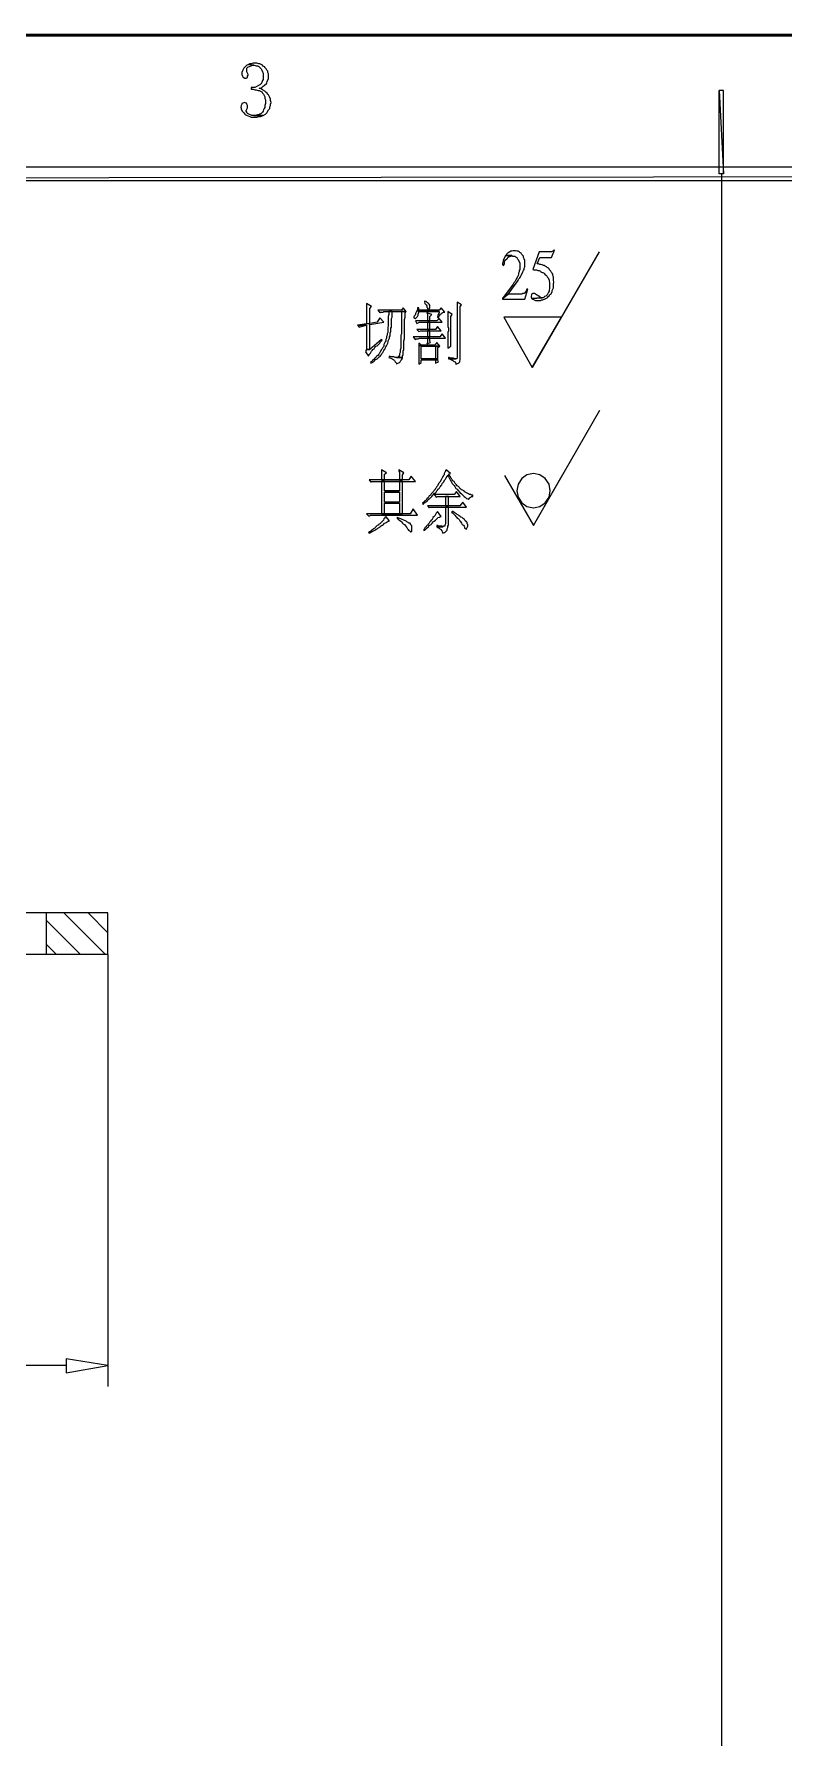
# Model space of a CAD drawing. Extents: x -15.4 to 0.8, y 0.3 to 11.8.
# Drawn here: x -12.082 to -11.075, y 9.336 to 11.624 of the extents above; entities that cross this region are included whole.
import ezdxf

# ---------------------------------------------------------------- set-up
doc = ezdxf.new("R2010")
doc.units = 0
doc.header["$MEASUREMENT"] = 0
doc.linetypes.add('AUSGEZOGEN', pattern=[0])
doc.layers.get('0').update_dxf_attribs({"linetype": 'AUSGEZOGEN'})

msp = doc.modelspace()

# ---------------------------------------------------------------- linework, layer by layer
for points in [[(0.2687, 11.6236), (-15.3829, 11.6211), (-15.3829, 11.6211), (-15.3846, 11.6236), (0.2687, 11.6236)], [(0.2662, 11.6211), (0.2687, 11.6236), (0.2687, 11.6236), (-15.3829, 11.6211), (0.2662, 11.6211)], [(-11.7938, 11.5827), (-11.7963, 11.5819), (-11.7963, 11.5819), (-11.8004, 11.5777), (-11.8004, 11.5777), (-11.8021, 11.5744), (-11.8021, 11.5744), (-11.8029, 11.5719), (-11.8029, 11.5719), (-11.8029, 11.5694), (-11.8029, 11.5694), (-11.8021, 11.5669), (-11.8021, 11.5669), (-11.8013, 11.5652), (-11.8013, 11.5652), (-11.8004, 11.5652), (-11.8004, 11.5652), (-11.7988, 11.5644), (-11.7988, 11.5644), (-11.7971, 11.5644), (-11.7971, 11.5644), (-11.7954, 11.5652), (-11.7954, 11.5652), (-11.7954, 11.5669), (-11.7954, 11.5669), (-11.7946, 11.5686), (-11.7946, 11.5686), (-11.7946, 11.5694), (-11.7946, 11.5694), (-11.7954, 11.5711), (-11.7954, 11.5711), (-11.7963, 11.5727), (-11.7963, 11.5727), (-11.7963, 11.5777), (-11.7963, 11.5777), (-11.7946, 11.5794), (-11.7946, 11.5794), (-11.7929, 11.5802), (-11.7929, 11.5802), (-11.7904, 11.5811), (-11.7904, 11.5811), (-11.7888, 11.5819), (-11.7888, 11.5819), (-11.7871, 11.5819), (-11.7938, 11.5827)], [(-11.7854, 11.5844), (-11.7879, 11.5844), (-11.7879, 11.5844), (-11.7904, 11.5836), (-11.7904, 11.5836), (-11.7921, 11.5836), (-11.7921, 11.5836), (-11.7938, 11.5827), (-11.7938, 11.5827), (-11.7871, 11.5819), (-11.7871, 11.5819), (-11.7863, 11.5819), (-11.7863, 11.5819), (-11.7838, 11.5811), (-11.7838, 11.5811), (-11.7821, 11.5811), (-11.7821, 11.5811), (-11.7804, 11.5802), (-11.7804, 11.5802), (-11.7788, 11.5786), (-11.7788, 11.5786), (-11.7771, 11.5769), (-11.7771, 11.5769), (-11.7763, 11.5752), (-11.7763, 11.5752), (-11.7754, 11.5727), (-11.7754, 11.5727), (-11.7746, 11.5711), (-11.7746, 11.5711), (-11.7746, 11.5627), (-11.7746, 11.5627), (-11.7754, 11.5611), (-11.7754, 11.5611), (-11.7763, 11.5586), (-11.7763, 11.5586), (-11.7771, 11.5569), (-11.7771, 11.5569), (-11.7779, 11.5561), (-11.7779, 11.5561), (-11.7788, 11.5552), (-11.7788, 11.5552), (-11.7854, 11.5519), (-11.7854, 11.5519), (-11.7904, 11.5519), (-11.7904, 11.5519), (-11.7904, 11.5494), (-11.7904, 11.5494), (-11.7879, 11.5494), (-11.7879, 11.5494), (-11.7854, 11.5486), (-11.7854, 11.5486), (-11.7838, 11.5486), (-11.7838, 11.5486), (-11.7813, 11.5477), (-11.7813, 11.5477), (-11.7796, 11.5477), (-11.7796, 11.5477), (-11.7779, 11.5469), (-11.7779, 11.5469), (-11.7763, 11.5461), (-11.7763, 11.5461), (-11.7754, 11.5444), (-11.7754, 11.5444), (-11.7738, 11.5427), (-11.7738, 11.5427), (-11.7729, 11.5411), (-11.7729, 11.5411), (-11.7721, 11.5394), (-11.7721, 11.5394), (-11.7721, 11.5369), (-11.7721, 11.5369), (-11.7713, 11.5352), (-11.7713, 11.5352), (-11.7713, 11.5302), (-11.7713, 11.5302), (-11.7721, 11.5277), (-11.7721, 11.5277), (-11.7721, 11.5252), (-11.7721, 11.5252), (-11.7729, 11.5236), (-11.7729, 11.5236), (-11.7738, 11.5219), (-11.7738, 11.5219), (-11.7746, 11.5202), (-11.7746, 11.5202), (-11.7754, 11.5186), (-11.7754, 11.5186), (-11.7771, 11.5169), (-11.7771, 11.5169), (-11.7788, 11.5161), (-11.7788, 11.5161), (-11.7804, 11.5152), (-11.7804, 11.5152), (-11.7821, 11.5152), (-11.7821, 11.5152), (-11.7846, 11.5144), (-11.7846, 11.5144), (-11.7871, 11.5144), (-11.7871, 11.5144), (-11.7746, 11.5144), (-11.7746, 11.5144), (-11.7713, 11.5161), (-11.7713, 11.5161), (-11.7696, 11.5177), (-11.7696, 11.5177), (-11.7688, 11.5186), (-11.7688, 11.5186), (-11.7671, 11.5219), (-11.7671, 11.5219), (-11.7654, 11.5236), (-11.7654, 11.5236), (-11.7654, 11.5261), (-11.7654, 11.5261), (-11.7646, 11.5277), (-11.7646, 11.5277), (-11.7646, 11.5294), (-11.7646, 11.5294), (-11.7638, 11.5319), (-11.7638, 11.5319), (-11.7646, 11.5344), (-11.7646, 11.5344), (-11.7646, 11.5361), (-11.7646, 11.5361), (-11.7654, 11.5386), (-11.7654, 11.5386), (-11.7671, 11.5419), (-11.7671, 11.5419), (-11.7679, 11.5427), (-11.7679, 11.5427), (-11.7688, 11.5444), (-11.7688, 11.5444), (-11.7704, 11.5452), (-11.7704, 11.5452), (-11.7721, 11.5469), (-11.7721, 11.5469), (-11.7754, 11.5486), (-11.7754, 11.5486), (-11.7771, 11.5502), (-11.7771, 11.5502), (-11.7796, 11.5511), (-11.7796, 11.5511), (-11.7779, 11.5511), (-11.7779, 11.5511), (-11.7763, 11.5519), (-11.7763, 11.5519), (-11.7746, 11.5536), (-11.7746, 11.5536), (-11.7729, 11.5544), (-11.7729, 11.5544), (-11.7696, 11.5577), (-11.7696, 11.5577), (-11.7688, 11.5602), (-11.7688, 11.5602), (-11.7671, 11.5636), (-11.7671, 11.5636), (-11.7671, 11.5702), (-11.7671, 11.5702), (-11.7679, 11.5719), (-11.7679, 11.5719), (-11.7679, 11.5736), (-11.7679, 11.5736), (-11.7696, 11.5752), (-11.7696, 11.5752), (-11.7704, 11.5769), (-11.7704, 11.5769), (-11.7721, 11.5786), (-11.7721, 11.5786), (-11.7721, 11.5794), (-11.7721, 11.5794), (-11.7738, 11.5802), (-11.7738, 11.5802), (-11.7754, 11.5819), (-11.7754, 11.5819), (-11.7771, 11.5827), (-11.7771, 11.5827), (-11.7788, 11.5836), (-11.7788, 11.5836), (-11.7804, 11.5836), (-11.7804, 11.5836), (-11.7829, 11.5844), (-11.7854, 11.5844)], [(-11.7996, 11.5319), (-11.8004, 11.5311), (-11.8004, 11.5311), (-11.8029, 11.5302), (-11.8029, 11.5302), (-11.8029, 11.5294), (-11.8029, 11.5294), (-11.8038, 11.5277), (-11.8038, 11.5277), (-11.8046, 11.5252), (-11.8046, 11.5252), (-11.8038, 11.5244), (-11.8038, 11.5244), (-11.8038, 11.5227), (-11.8038, 11.5227), (-11.8021, 11.5194), (-11.8021, 11.5194), (-11.8004, 11.5177), (-11.8004, 11.5177), (-11.7988, 11.5161), (-11.7988, 11.5161), (-11.7979, 11.5152), (-11.7979, 11.5152), (-11.7946, 11.5136), (-11.7946, 11.5136), (-11.7921, 11.5127), (-11.7921, 11.5127), (-11.7904, 11.5119), (-11.7904, 11.5119), (-11.7829, 11.5119), (-11.7829, 11.5119), (-11.7804, 11.5127), (-11.7804, 11.5127), (-11.7779, 11.5127), (-11.7779, 11.5127), (-11.7746, 11.5144), (-11.7746, 11.5144), (-11.7896, 11.5144), (-11.7896, 11.5144), (-11.7913, 11.5152), (-11.7913, 11.5152), (-11.7938, 11.5161), (-11.7938, 11.5161), (-11.7954, 11.5169), (-11.7954, 11.5169), (-11.7963, 11.5186), (-11.7963, 11.5186), (-11.7971, 11.5202), (-11.7971, 11.5202), (-11.7971, 11.5211), (-11.7971, 11.5211), (-11.7963, 11.5227), (-11.7963, 11.5227), (-11.7954, 11.5244), (-11.7954, 11.5244), (-11.7954, 11.5277), (-11.7954, 11.5277), (-11.7963, 11.5294), (-11.7963, 11.5294), (-11.7963, 11.5302), (-11.7963, 11.5302), (-11.7979, 11.5311), (-11.7996, 11.5319)], [(-11.1563, 11.5477), (-11.1621, 11.5477), (-11.1621, 11.5477), (-11.1563, 11.4361), (-11.1563, 11.5477)], [(-11.1621, 11.5477), (-11.1563, 11.4361), (-11.1563, 11.4361), (-11.1621, 11.4361), (-11.1621, 11.5477)], [(0.0904, 11.4452), (-14.9088, 11.4269), (-14.9088, 11.4269), (-14.9279, 11.4452), (0.0904, 11.4452)], [(0.0721, 11.4269), (0.0904, 11.4452), (0.0904, 11.4452), (-14.9088, 11.4269), (0.0721, 11.4269)], [(-11.1588, 11.4361), (-11.1588, 0.7536)], [(-11.4371, 11.3327), (-11.4388, 11.3327), (-11.4388, 11.3327), (-11.4404, 11.3319), (-11.4404, 11.3319), (-11.4421, 11.3319), (-11.4421, 11.3319), (-11.4429, 11.3311), (-11.4429, 11.3311), (-11.4446, 11.3302), (-11.4446, 11.3302), (-11.4463, 11.3294), (-11.4463, 11.3294), (-11.4471, 11.3286), (-11.4471, 11.3286), (-11.4479, 11.3269), (-11.4479, 11.3269), (-11.4488, 11.3261), (-11.4488, 11.3261), (-11.4404, 11.3261), (-11.4404, 11.3261), (-11.4396, 11.3252), (-11.4396, 11.3252), (-11.4363, 11.3252), (-11.4363, 11.3252), (-11.4354, 11.3244), (-11.4354, 11.3244), (-11.4338, 11.3236), (-11.4338, 11.3236), (-11.4329, 11.3219), (-11.4329, 11.3219), (-11.4321, 11.3211), (-11.4321, 11.3211), (-11.4296, 11.3161), (-11.4296, 11.3161), (-11.4296, 11.3077), (-11.4296, 11.3077), (-11.4304, 11.3061), (-11.4304, 11.3061), (-11.4304, 11.3044), (-11.4304, 11.3044), (-11.4313, 11.3027), (-11.4313, 11.3027), (-11.4313, 11.3011), (-11.4313, 11.3011), (-11.4321, 11.2994), (-11.4321, 11.2994), (-11.4329, 11.2977), (-11.4329, 11.2977), (-11.4354, 11.2927), (-11.4354, 11.2927), (-11.4363, 11.2911), (-11.4363, 11.2911), (-11.4379, 11.2894), (-11.4379, 11.2894), (-11.4388, 11.2877), (-11.4388, 11.2877), (-11.4529, 11.2686), (-11.4529, 11.2686), (-11.4454, 11.2744), (-11.4454, 11.2744), (-11.4321, 11.2927), (-11.4321, 11.2927), (-11.4313, 11.2944), (-11.4313, 11.2944), (-11.4296, 11.2961), (-11.4296, 11.2961), (-11.4288, 11.2977), (-11.4288, 11.2977), (-11.4279, 11.2994), (-11.4279, 11.2994), (-11.4254, 11.3044), (-11.4254, 11.3044), (-11.4246, 11.3061), (-11.4246, 11.3061), (-11.4238, 11.3077), (-11.4238, 11.3077), (-11.4238, 11.3094), (-11.4238, 11.3094), (-11.4229, 11.3111), (-11.4229, 11.3111), (-11.4229, 11.3194), (-11.4229, 11.3194), (-11.4238, 11.3219), (-11.4238, 11.3219), (-11.4246, 11.3236), (-11.4246, 11.3236), (-11.4246, 11.3252), (-11.4246, 11.3252), (-11.4254, 11.3261), (-11.4254, 11.3261), (-11.4271, 11.3277), (-11.4271, 11.3277), (-11.4279, 11.3294), (-11.4279, 11.3294), (-11.4296, 11.3302), (-11.4296, 11.3302), (-11.4304, 11.3311), (-11.4304, 11.3311), (-11.4321, 11.3319), (-11.4321, 11.3319), (-11.4338, 11.3319), (-11.4338, 11.3319), (-11.4354, 11.3327), (-11.4371, 11.3327)], [(-11.4488, 11.3261), (-11.4521, 11.3194), (-11.4521, 11.3194), (-11.4521, 11.3177), (-11.4521, 11.3177), (-11.4529, 11.3161), (-11.4529, 11.3161), (-11.4529, 11.3136), (-11.4529, 11.3136), (-11.4513, 11.3127), (-11.4513, 11.3127), (-11.4513, 11.3136), (-11.4513, 11.3136), (-11.4504, 11.3152), (-11.4504, 11.3152), (-11.4504, 11.3177), (-11.4504, 11.3177), (-11.4496, 11.3194), (-11.4496, 11.3194), (-11.4463, 11.3227), (-11.4463, 11.3227), (-11.4454, 11.3244), (-11.4454, 11.3244), (-11.4438, 11.3244), (-11.4438, 11.3244), (-11.4429, 11.3252), (-11.4429, 11.3252), (-11.4413, 11.3252), (-11.4413, 11.3252), (-11.4404, 11.3261), (-11.4488, 11.3261)], [(-11.3229, 11.3311), (-11.4129, 11.1761), (-11.4129, 11.1761), (-11.3738, 11.2436), (-11.3738, 11.2436), (-11.4513, 11.2436), (-11.4513, 11.2436), (-11.4129, 11.1761)], [(-11.3838, 11.3336), (-11.3846, 11.3327), (-11.3846, 11.3327), (-11.3854, 11.3319), (-11.3854, 11.3319), (-11.3871, 11.3311), (-11.3871, 11.3311), (-11.4038, 11.3311), (-11.4038, 11.3311), (-11.4121, 11.3077), (-11.4121, 11.3077), (-11.4113, 11.3069), (-11.4113, 11.3069), (-11.4071, 11.3069), (-11.4071, 11.3069), (-11.4054, 11.3061), (-11.4054, 11.3061), (-11.4038, 11.3061), (-11.4038, 11.3061), (-11.4021, 11.3052), (-11.4021, 11.3052), (-11.4013, 11.3044), (-11.4013, 11.3044), (-11.3996, 11.3036), (-11.3996, 11.3036), (-11.3988, 11.3036), (-11.3988, 11.3036), (-11.3971, 11.3027), (-11.3971, 11.3027), (-11.3963, 11.3019), (-11.3963, 11.3019), (-11.3954, 11.3002), (-11.3954, 11.3002), (-11.3938, 11.2994), (-11.3938, 11.2994), (-11.3929, 11.2977), (-11.3929, 11.2977), (-11.3921, 11.2969), (-11.3921, 11.2969), (-11.3904, 11.2936), (-11.3904, 11.2936), (-11.3904, 11.2919), (-11.3904, 11.2919), (-11.3896, 11.2902), (-11.3896, 11.2902), (-11.3896, 11.2819), (-11.3896, 11.2819), (-11.3904, 11.2802), (-11.3904, 11.2802), (-11.3904, 11.2786), (-11.3904, 11.2786), (-11.3913, 11.2769), (-11.3913, 11.2769), (-11.3929, 11.2736), (-11.3929, 11.2736), (-11.3938, 11.2727), (-11.3938, 11.2727), (-11.3946, 11.2719), (-11.3946, 11.2719), (-11.3963, 11.2711), (-11.3963, 11.2711), (-11.3971, 11.2702), (-11.3971, 11.2702), (-11.3988, 11.2694), (-11.3988, 11.2694), (-11.3996, 11.2694), (-11.3996, 11.2694), (-11.4138, 11.2686), (-11.4138, 11.2686), (-11.4121, 11.2677), (-11.4121, 11.2677), (-11.4104, 11.2669), (-11.4104, 11.2669), (-11.4088, 11.2661), (-11.4088, 11.2661), (-11.4021, 11.2661), (-11.4021, 11.2661), (-11.4004, 11.2669), (-11.4004, 11.2669), (-11.3988, 11.2669), (-11.3988, 11.2669), (-11.3971, 11.2677), (-11.3971, 11.2677), (-11.3963, 11.2677), (-11.3963, 11.2677), (-11.3946, 11.2686), (-11.3946, 11.2686), (-11.3929, 11.2694), (-11.3929, 11.2694), (-11.3921, 11.2702), (-11.3921, 11.2702), (-11.3913, 11.2719), (-11.3913, 11.2719), (-11.3896, 11.2727), (-11.3896, 11.2727), (-11.3896, 11.2736), (-11.3896, 11.2736), (-11.3879, 11.2744), (-11.3879, 11.2744), (-11.3863, 11.2777), (-11.3863, 11.2777), (-11.3863, 11.2794), (-11.3863, 11.2794), (-11.3846, 11.2827), (-11.3846, 11.2827), (-11.3846, 11.2886), (-11.3846, 11.2886), (-11.3838, 11.2902), (-11.3838, 11.2902), (-11.3838, 11.2911), (-11.3838, 11.2911), (-11.3846, 11.2927), (-11.3846, 11.2927), (-11.3846, 11.2977), (-11.3846, 11.2977), (-11.3854, 11.2994), (-11.3854, 11.2994), (-11.3854, 11.3011), (-11.3854, 11.3011), (-11.3863, 11.3027), (-11.3863, 11.3027), (-11.3871, 11.3036), (-11.3871, 11.3036), (-11.3879, 11.3052), (-11.3879, 11.3052), (-11.3896, 11.3069), (-11.3896, 11.3069), (-11.3904, 11.3086), (-11.3904, 11.3086), (-11.3913, 11.3094), (-11.3913, 11.3094), (-11.3929, 11.3102), (-11.3929, 11.3102), (-11.3938, 11.3111), (-11.3938, 11.3111), (-11.3954, 11.3119), (-11.3954, 11.3119), (-11.3963, 11.3127), (-11.3963, 11.3127), (-11.3979, 11.3127), (-11.3979, 11.3127), (-11.3996, 11.3136), (-11.3996, 11.3136), (-11.4013, 11.3144), (-11.4013, 11.3144), (-11.4029, 11.3144), (-11.4029, 11.3144), (-11.4046, 11.3152), (-11.4046, 11.3152), (-11.4063, 11.3152), (-11.4063, 11.3152), (-11.4029, 11.3236), (-11.4029, 11.3236), (-11.3871, 11.3236), (-11.3871, 11.3236), (-11.3829, 11.3336), (-11.3838, 11.3336)], [(-11.4196, 11.2811), (-11.4204, 11.2811), (-11.4204, 11.2811), (-11.4213, 11.2786), (-11.4213, 11.2786), (-11.4221, 11.2777), (-11.4221, 11.2777), (-11.4229, 11.2761), (-11.4229, 11.2761), (-11.4238, 11.2752), (-11.4238, 11.2752), (-11.4254, 11.2752), (-11.4254, 11.2752), (-11.4271, 11.2744), (-11.4271, 11.2744), (-11.4454, 11.2744), (-11.4454, 11.2744), (-11.4529, 11.2686), (-11.4529, 11.2686), (-11.4529, 11.2677), (-11.4529, 11.2677), (-11.4229, 11.2677), (-11.4229, 11.2677), (-11.4188, 11.2811), (-11.4196, 11.2811)], [(-11.6354, 11.2619), (-11.6354, 11.2344), (-11.6354, 11.2344), (-11.6313, 11.2352), (-11.6313, 11.2352), (-11.6313, 11.2552), (-11.6313, 11.2552), (-11.6288, 11.2577), (-11.6354, 11.2619)], [(-11.5863, 11.2561), (-11.5888, 11.2527), (-11.5888, 11.2527), (-11.6204, 11.2527), (-11.6204, 11.2527), (-11.6179, 11.2494), (-11.6179, 11.2494), (-11.6171, 11.2502), (-11.6171, 11.2502), (-11.6138, 11.2502), (-11.6138, 11.2502), (-11.6121, 11.2511), (-11.6121, 11.2511), (-11.5821, 11.2511), (-11.5863, 11.2561)], [(-11.5654, 11.2561), (-11.5671, 11.2561), (-11.5671, 11.2561), (-11.5671, 11.2536), (-11.5671, 11.2536), (-11.5679, 11.2519), (-11.5679, 11.2519), (-11.5654, 11.2527), (-11.5654, 11.2561)], [(-11.5354, 11.2561), (-11.5379, 11.2527), (-11.5379, 11.2527), (-11.5654, 11.2527), (-11.5654, 11.2527), (-11.5679, 11.2519), (-11.5679, 11.2519), (-11.5379, 11.2511), (-11.5379, 11.2511), (-11.5379, 11.2494), (-11.5379, 11.2494), (-11.5396, 11.2461), (-11.5396, 11.2461), (-11.5404, 11.2436), (-11.5404, 11.2436), (-11.5388, 11.2427), (-11.5388, 11.2427), (-11.5379, 11.2452), (-11.5379, 11.2452), (-11.5371, 11.2461), (-11.5371, 11.2461), (-11.5363, 11.2477), (-11.5363, 11.2477), (-11.5346, 11.2486), (-11.5346, 11.2486), (-11.5338, 11.2494), (-11.5338, 11.2494), (-11.5321, 11.2502), (-11.5321, 11.2502), (-11.5304, 11.2502), (-11.5354, 11.2561)], [(-11.5571, 11.2652), (-11.5579, 11.2644), (-11.5579, 11.2644), (-11.5571, 11.2619), (-11.5571, 11.2619), (-11.5554, 11.2602), (-11.5554, 11.2602), (-11.5546, 11.2586), (-11.5546, 11.2586), (-11.5546, 11.2569), (-11.5546, 11.2569), (-11.5538, 11.2561), (-11.5538, 11.2561), (-11.5538, 11.2552), (-11.5538, 11.2552), (-11.5529, 11.2536), (-11.5529, 11.2536), (-11.5513, 11.2536), (-11.5513, 11.2536), (-11.5513, 11.2544), (-11.5513, 11.2544), (-11.5504, 11.2561), (-11.5504, 11.2561), (-11.5504, 11.2594), (-11.5504, 11.2594), (-11.5513, 11.2611), (-11.5513, 11.2611), (-11.5521, 11.2619), (-11.5521, 11.2619), (-11.5538, 11.2627), (-11.5538, 11.2627), (-11.5554, 11.2644), (-11.5571, 11.2652)], [(-11.5138, 11.2636), (-11.5138, 11.1886), (-11.5138, 11.1886), (-11.5146, 11.1877), (-11.5146, 11.1877), (-11.5254, 11.1877), (-11.5254, 11.1877), (-11.5229, 11.1869), (-11.5229, 11.1869), (-11.5213, 11.1861), (-11.5213, 11.1861), (-11.5196, 11.1852), (-11.5196, 11.1852), (-11.5188, 11.1844), (-11.5188, 11.1844), (-11.5171, 11.1836), (-11.5171, 11.1836), (-11.5154, 11.1819), (-11.5154, 11.1819), (-11.5154, 11.1802), (-11.5154, 11.1802), (-11.5121, 11.1819), (-11.5121, 11.1819), (-11.5104, 11.1836), (-11.5104, 11.1836), (-11.5104, 11.1844), (-11.5104, 11.1844), (-11.5096, 11.1861), (-11.5096, 11.1861), (-11.5096, 11.2577), (-11.5096, 11.2577), (-11.5079, 11.2602), (-11.5138, 11.2636)], [(-11.4104, 11.2752), (-11.4121, 11.2752), (-11.4121, 11.2752), (-11.4138, 11.2744), (-11.4138, 11.2744), (-11.4138, 11.2736), (-11.4138, 11.2736), (-11.4146, 11.2719), (-11.4146, 11.2719), (-11.4146, 11.2702), (-11.4146, 11.2702), (-11.4138, 11.2686), (-11.4138, 11.2686), (-11.3996, 11.2694), (-11.3996, 11.2694), (-11.4013, 11.2694), (-11.4013, 11.2694), (-11.4021, 11.2702), (-11.4021, 11.2702), (-11.4038, 11.2711), (-11.4038, 11.2711), (-11.4054, 11.2727), (-11.4054, 11.2727), (-11.4071, 11.2736), (-11.4071, 11.2736), (-11.4088, 11.2744), (-11.4088, 11.2744), (-11.4096, 11.2752), (-11.4104, 11.2752)], [(-11.6179, 11.2427), (-11.6213, 11.2369), (-11.6213, 11.2369), (-11.6313, 11.2352), (-11.6313, 11.2352), (-11.6354, 11.2344), (-11.6354, 11.2344), (-11.6479, 11.2327), (-11.6479, 11.2327), (-11.6354, 11.2327), (-11.6354, 11.2327), (-11.6354, 11.2002), (-11.6354, 11.2002), (-11.6313, 11.2002), (-11.6313, 11.2002), (-11.6313, 11.2336), (-11.6313, 11.2336), (-11.6121, 11.2369), (-11.6179, 11.2427)], [(-11.6479, 11.2327), (-11.6454, 11.2302), (-11.6454, 11.2302), (-11.6429, 11.2311), (-11.6429, 11.2311), (-11.6354, 11.2327), (-11.6479, 11.2327)], [(-11.6013, 11.2511), (-11.6054, 11.2511), (-11.6054, 11.2511), (-11.6054, 11.2469), (-11.6054, 11.2469), (-11.6063, 11.2444), (-11.6063, 11.2444), (-11.6063, 11.2319), (-11.6063, 11.2319), (-11.6071, 11.2302), (-11.6071, 11.2302), (-11.6071, 11.2227), (-11.6071, 11.2227), (-11.6079, 11.2211), (-11.6079, 11.2211), (-11.6079, 11.2194), (-11.6079, 11.2194), (-11.6088, 11.2177), (-11.6088, 11.2177), (-11.6088, 11.2152), (-11.6088, 11.2152), (-11.6096, 11.2136), (-11.6096, 11.2136), (-11.6096, 11.2119), (-11.6096, 11.2119), (-11.6104, 11.2102), (-11.6104, 11.2102), (-11.6113, 11.2086), (-11.6113, 11.2086), (-11.6121, 11.2069), (-11.6121, 11.2069), (-11.6121, 11.2052), (-11.6121, 11.2052), (-11.6129, 11.2036), (-11.6129, 11.2036), (-11.6138, 11.2027), (-11.6138, 11.2027), (-11.6146, 11.2011), (-11.6146, 11.2011), (-11.6154, 11.2002), (-11.6154, 11.2002), (-11.6171, 11.1969), (-11.6171, 11.1969), (-11.6179, 11.1961), (-11.6179, 11.1961), (-11.6188, 11.1944), (-11.6188, 11.1944), (-11.6196, 11.1936), (-11.6196, 11.1936), (-11.6204, 11.1919), (-11.6204, 11.1919), (-11.6221, 11.1911), (-11.6221, 11.1911), (-11.6229, 11.1894), (-11.6229, 11.1894), (-11.6246, 11.1886), (-11.6246, 11.1886), (-11.6254, 11.1869), (-11.6254, 11.1869), (-11.6271, 11.1861), (-11.6271, 11.1861), (-11.6279, 11.1844), (-11.6279, 11.1844), (-11.6296, 11.1836), (-11.6296, 11.1836), (-11.6304, 11.1827), (-11.6304, 11.1827), (-11.6296, 11.1819), (-11.6296, 11.1819), (-11.6263, 11.1836), (-11.6263, 11.1836), (-11.6254, 11.1844), (-11.6254, 11.1844), (-11.6238, 11.1861), (-11.6238, 11.1861), (-11.6221, 11.1869), (-11.6221, 11.1869), (-11.6213, 11.1877), (-11.6213, 11.1877), (-11.6196, 11.1894), (-11.6196, 11.1894), (-11.6188, 11.1902), (-11.6188, 11.1902), (-11.6171, 11.1911), (-11.6171, 11.1911), (-11.6163, 11.1927), (-11.6163, 11.1927), (-11.6154, 11.1936), (-11.6154, 11.1936), (-11.6146, 11.1952), (-11.6146, 11.1952), (-11.6138, 11.1961), (-11.6138, 11.1961), (-11.6129, 11.1977), (-11.6129, 11.1977), (-11.6121, 11.1986), (-11.6121, 11.1986), (-11.6113, 11.2002), (-11.6113, 11.2002), (-11.6104, 11.2011), (-11.6104, 11.2011), (-11.6104, 11.2019), (-11.6104, 11.2019), (-11.6096, 11.2036), (-11.6096, 11.2036), (-11.6088, 11.2052), (-11.6088, 11.2052), (-11.6079, 11.2069), (-11.6079, 11.2069), (-11.6071, 11.2086), (-11.6071, 11.2086), (-11.6063, 11.2102), (-11.6063, 11.2102), (-11.6063, 11.2119), (-11.6063, 11.2119), (-11.6054, 11.2136), (-11.6054, 11.2136), (-11.6046, 11.2152), (-11.6046, 11.2152), (-11.6046, 11.2169), (-11.6046, 11.2169), (-11.6038, 11.2186), (-11.6038, 11.2186), (-11.6038, 11.2219), (-11.6038, 11.2219), (-11.6029, 11.2244), (-11.6029, 11.2244), (-11.6029, 11.2286), (-11.6029, 11.2286), (-11.6021, 11.2302), (-11.6021, 11.2302), (-11.6021, 11.2419), (-11.6021, 11.2419), (-11.6013, 11.2436), (-11.6013, 11.2436), (-11.6013, 11.2502), (-11.6013, 11.2511)], [(-11.5821, 11.2511), (-11.5888, 11.2511), (-11.5888, 11.2511), (-11.5888, 11.2211), (-11.5888, 11.2211), (-11.5896, 11.2194), (-11.5896, 11.2194), (-11.5896, 11.2019), (-11.5896, 11.2019), (-11.5904, 11.1994), (-11.5904, 11.1994), (-11.5904, 11.1961), (-11.5904, 11.1961), (-11.5913, 11.1944), (-11.5913, 11.1944), (-11.5913, 11.1927), (-11.5913, 11.1927), (-11.5921, 11.1911), (-11.5921, 11.1911), (-11.5929, 11.1902), (-11.5929, 11.1902), (-11.5938, 11.1894), (-11.5938, 11.1894), (-11.5954, 11.1894), (-11.5954, 11.1894), (-11.5871, 11.1894), (-11.5871, 11.1894), (-11.5871, 11.1919), (-11.5871, 11.1919), (-11.5863, 11.1927), (-11.5863, 11.1927), (-11.5863, 11.1986), (-11.5863, 11.1986), (-11.5854, 11.1994), (-11.5854, 11.1994), (-11.5854, 11.2119), (-11.5854, 11.2119), (-11.5846, 11.2144), (-11.5846, 11.2144), (-11.5846, 11.2402), (-11.5846, 11.2402), (-11.5838, 11.2436), (-11.5838, 11.2436), (-11.5838, 11.2494), (-11.5821, 11.2511)], [(-11.5679, 11.2519), (-11.5688, 11.2502), (-11.5688, 11.2502), (-11.5696, 11.2486), (-11.5696, 11.2486), (-11.5696, 11.2477), (-11.5696, 11.2477), (-11.5704, 11.2461), (-11.5704, 11.2461), (-11.5721, 11.2444), (-11.5721, 11.2444), (-11.5721, 11.2427), (-11.5721, 11.2427), (-11.5704, 11.2419), (-11.5704, 11.2419), (-11.5696, 11.2419), (-11.5696, 11.2419), (-11.5688, 11.2427), (-11.5688, 11.2427), (-11.5679, 11.2436), (-11.5679, 11.2436), (-11.5671, 11.2444), (-11.5671, 11.2444), (-11.5663, 11.2461), (-11.5663, 11.2461), (-11.5663, 11.2477), (-11.5663, 11.2477), (-11.5654, 11.2502), (-11.5654, 11.2502), (-11.5654, 11.2511), (-11.5654, 11.2511), (-11.5379, 11.2511), (-11.5679, 11.2519)], [(-11.5379, 11.2419), (-11.5413, 11.2386), (-11.5413, 11.2386), (-11.5696, 11.2386), (-11.5696, 11.2386), (-11.5679, 11.2352), (-11.5679, 11.2352), (-11.5646, 11.2369), (-11.5646, 11.2369), (-11.5338, 11.2369), (-11.5379, 11.2419)], [(-11.5546, 11.2494), (-11.5538, 11.2477), (-11.5538, 11.2477), (-11.5538, 11.2386), (-11.5538, 11.2386), (-11.5504, 11.2386), (-11.5504, 11.2386), (-11.5504, 11.2444), (-11.5504, 11.2444), (-11.5479, 11.2469), (-11.5546, 11.2494)], [(-11.5504, 11.2269), (-11.5504, 11.2369), (-11.5504, 11.2369), (-11.5538, 11.2369), (-11.5538, 11.2369), (-11.5538, 11.2269), (-11.5538, 11.2269), (-11.5504, 11.2269), (-11.5504, 11.2269)], [(-11.5263, 11.2511), (-11.5263, 11.2311), (-11.5263, 11.2311), (-11.5254, 11.2286), (-11.5254, 11.2286), (-11.5254, 11.2252), (-11.5254, 11.2252), (-11.5263, 11.2227), (-11.5263, 11.2227), (-11.5263, 11.2019), (-11.5263, 11.2019), (-11.5221, 11.2044), (-11.5221, 11.2044), (-11.5221, 11.2444), (-11.5221, 11.2444), (-11.5204, 11.2469), (-11.5263, 11.2511)], [(-11.6154, 11.2136), (-11.6313, 11.2002), (-11.6313, 11.2002), (-11.6354, 11.2002), (-11.6354, 11.2002), (-11.6363, 11.1986), (-11.6363, 11.1986), (-11.6363, 11.1969), (-11.6363, 11.1969), (-11.6371, 11.1969), (-11.6371, 11.1969), (-11.6329, 11.1911), (-11.6329, 11.1911), (-11.6329, 11.1919), (-11.6329, 11.1919), (-11.6321, 11.1927), (-11.6321, 11.1927), (-11.6321, 11.1936), (-11.6321, 11.1936), (-11.6313, 11.1944), (-11.6313, 11.1944), (-11.6304, 11.1952), (-11.6304, 11.1952), (-11.6296, 11.1961), (-11.6296, 11.1961), (-11.6288, 11.1977), (-11.6288, 11.1977), (-11.6279, 11.1986), (-11.6279, 11.1986), (-11.6271, 11.2002), (-11.6271, 11.2002), (-11.6254, 11.2011), (-11.6254, 11.2011), (-11.6246, 11.2027), (-11.6246, 11.2027), (-11.6229, 11.2044), (-11.6229, 11.2044), (-11.6213, 11.2052), (-11.6213, 11.2052), (-11.6179, 11.2086), (-11.6179, 11.2086), (-11.6163, 11.2111), (-11.6163, 11.2111), (-11.6146, 11.2127), (-11.6154, 11.2136)], [(-11.5338, 11.2211), (-11.5371, 11.2169), (-11.5371, 11.2169), (-11.5729, 11.2169), (-11.5729, 11.2169), (-11.5704, 11.2136), (-11.5704, 11.2136), (-11.5688, 11.2144), (-11.5688, 11.2144), (-11.5663, 11.2144), (-11.5663, 11.2144), (-11.5646, 11.2152), (-11.5646, 11.2152), (-11.5296, 11.2152), (-11.5338, 11.2211)], [(-11.5404, 11.2311), (-11.5429, 11.2269), (-11.5429, 11.2269), (-11.5679, 11.2269), (-11.5679, 11.2269), (-11.5654, 11.2244), (-11.5654, 11.2244), (-11.5629, 11.2252), (-11.5629, 11.2252), (-11.5354, 11.2252), (-11.5404, 11.2311)], [(-11.5413, 11.2094), (-11.5438, 11.2061), (-11.5438, 11.2061), (-11.5621, 11.2061), (-11.5621, 11.2061), (-11.5654, 11.2052), (-11.5654, 11.2052), (-11.5654, 11.1802), (-11.5654, 11.1802), (-11.5621, 11.1827), (-11.5621, 11.1827), (-11.5621, 11.1861), (-11.5621, 11.1861), (-11.5396, 11.1861), (-11.5396, 11.1861), (-11.5396, 11.1877), (-11.5396, 11.1877), (-11.5621, 11.1877), (-11.5621, 11.1877), (-11.5621, 11.2044), (-11.5621, 11.2044), (-11.5371, 11.2044), (-11.5413, 11.2094)], [(-11.5504, 11.2152), (-11.5538, 11.2152), (-11.5538, 11.2152), (-11.5538, 11.2094), (-11.5538, 11.2094), (-11.5546, 11.2077), (-11.5546, 11.2077), (-11.5496, 11.2094), (-11.5496, 11.2094), (-11.5504, 11.2111), (-11.5504, 11.2111), (-11.5504, 11.2136), (-11.5504, 11.2152)], [(-11.5504, 11.2169), (-11.5504, 11.2252), (-11.5504, 11.2252), (-11.5538, 11.2252), (-11.5538, 11.2252), (-11.5538, 11.2169), (-11.5538, 11.2169), (-11.5504, 11.2169), (-11.5504, 11.2169)], [(-11.6046, 11.1911), (-11.6054, 11.1894), (-11.6054, 11.1894), (-11.6029, 11.1886), (-11.6029, 11.1886), (-11.6013, 11.1877), (-11.6013, 11.1877), (-11.6004, 11.1869), (-11.6004, 11.1869), (-11.5988, 11.1861), (-11.5988, 11.1861), (-11.5979, 11.1852), (-11.5979, 11.1852), (-11.5971, 11.1836), (-11.5971, 11.1836), (-11.5954, 11.1819), (-11.5954, 11.1819), (-11.5954, 11.1802), (-11.5954, 11.1802), (-11.5946, 11.1811), (-11.5946, 11.1811), (-11.5913, 11.1827), (-11.5913, 11.1827), (-11.5904, 11.1836), (-11.5904, 11.1836), (-11.5896, 11.1852), (-11.5896, 11.1852), (-11.5888, 11.1861), (-11.5888, 11.1861), (-11.5879, 11.1877), (-11.5879, 11.1877), (-11.5871, 11.1886), (-11.5871, 11.1886), (-11.5871, 11.1894), (-11.5871, 11.1894), (-11.5971, 11.1894), (-11.5971, 11.1894), (-11.5988, 11.1902), (-11.5988, 11.1902), (-11.6029, 11.1902), (-11.6029, 11.1902), (-11.6046, 11.1911), (-11.6046, 11.1911)], [(-11.5654, 11.2086), (-11.5654, 11.2052), (-11.5654, 11.2052), (-11.5621, 11.2061), (-11.5654, 11.2086)], [(-11.5371, 11.2044), (-11.5429, 11.2044), (-11.5429, 11.2044), (-11.5429, 11.1877), (-11.5429, 11.1877), (-11.5621, 11.1877), (-11.5621, 11.1877), (-11.5396, 11.1877), (-11.5396, 11.1877), (-11.5396, 11.2027), (-11.5371, 11.2044)], [(-11.5396, 11.1861), (-11.5429, 11.1861), (-11.5429, 11.1861), (-11.5429, 11.1819), (-11.5429, 11.1819), (-11.5388, 11.1836), (-11.5388, 11.1836), (-11.5396, 11.1852), (-11.5396, 11.1861)], [(-11.5254, 11.1894), (-11.5254, 11.1877), (-11.5254, 11.1877), (-11.5154, 11.1877), (-11.5154, 11.1877), (-11.5171, 11.1877), (-11.5171, 11.1877), (-11.5188, 11.1886), (-11.5188, 11.1886), (-11.5221, 11.1886), (-11.5221, 11.1886), (-11.5246, 11.1894), (-11.5254, 11.1894)], [(-11.4113, 10.9636), (-11.3221, 11.1186)], [(-11.5754, 11.0302), (-11.5788, 11.0252), (-11.5788, 11.0252), (-11.6321, 11.0252), (-11.6321, 11.0252), (-11.6296, 11.0219), (-11.6296, 11.0219), (-11.6288, 11.0227), (-11.6288, 11.0227), (-11.5696, 11.0227), (-11.5754, 11.0302)], [(-11.6154, 11.0386), (-11.6154, 11.0252), (-11.6154, 11.0252), (-11.6113, 11.0252), (-11.6113, 11.0252), (-11.6113, 11.0327), (-11.6113, 11.0327), (-11.6088, 11.0344), (-11.6154, 11.0386)], [(-11.5921, 11.0386), (-11.5921, 11.0369), (-11.5921, 11.0369), (-11.5913, 11.0352), (-11.5913, 11.0352), (-11.5913, 11.0252), (-11.5913, 11.0252), (-11.5871, 11.0252), (-11.5871, 11.0252), (-11.5871, 11.0319), (-11.5871, 11.0319), (-11.5854, 11.0344), (-11.5921, 11.0386)], [(-11.5288, 11.0386), (-11.5296, 11.0377), (-11.5296, 11.0377), (-11.5296, 11.0361), (-11.5296, 11.0361), (-11.5304, 11.0352), (-11.5304, 11.0352), (-11.5313, 11.0336), (-11.5313, 11.0336), (-11.5313, 11.0319), (-11.5313, 11.0319), (-11.5321, 11.0311), (-11.5321, 11.0311), (-11.5338, 11.0277), (-11.5338, 11.0277), (-11.5354, 11.0252), (-11.5354, 11.0252), (-11.5371, 11.0219), (-11.5371, 11.0219), (-11.5388, 11.0202), (-11.5388, 11.0202), (-11.5388, 11.0194), (-11.5388, 11.0194), (-11.5396, 11.0186), (-11.5396, 11.0186), (-11.5404, 11.0169), (-11.5404, 11.0169), (-11.5413, 11.0161), (-11.5413, 11.0161), (-11.5421, 11.0144), (-11.5421, 11.0144), (-11.5429, 11.0136), (-11.5429, 11.0136), (-11.5438, 11.0119), (-11.5438, 11.0119), (-11.5446, 11.0111), (-11.5446, 11.0111), (-11.5454, 11.0094), (-11.5454, 11.0094), (-11.5463, 11.0086), (-11.5463, 11.0086), (-11.5488, 11.0061), (-11.5488, 11.0061), (-11.5496, 11.0044), (-11.5496, 11.0044), (-11.5513, 11.0036), (-11.5513, 11.0036), (-11.5521, 11.0019), (-11.5521, 11.0019), (-11.5529, 11.0011), (-11.5529, 11.0011), (-11.5546, 10.9994), (-11.5546, 10.9994), (-11.5554, 10.9977), (-11.5554, 10.9977), (-11.5571, 10.9969), (-11.5571, 10.9969), (-11.5588, 10.9952), (-11.5588, 10.9952), (-11.5604, 10.9936), (-11.5604, 10.9936), (-11.5596, 10.9919), (-11.5596, 10.9919), (-11.5588, 10.9936), (-11.5588, 10.9936), (-11.5571, 10.9944), (-11.5571, 10.9944), (-11.5563, 10.9952), (-11.5563, 10.9952), (-11.5546, 10.9961), (-11.5546, 10.9961), (-11.5538, 10.9969), (-11.5538, 10.9969), (-11.5529, 10.9986), (-11.5529, 10.9986), (-11.5513, 10.9994), (-11.5513, 10.9994), (-11.5504, 11.0002), (-11.5504, 11.0002), (-11.5488, 11.0019), (-11.5488, 11.0019), (-11.5479, 11.0027), (-11.5479, 11.0027), (-11.5463, 11.0044), (-11.5463, 11.0044), (-11.5454, 11.0052), (-11.5454, 11.0052), (-11.5446, 11.0069), (-11.5446, 11.0069), (-11.5429, 11.0077), (-11.5429, 11.0077), (-11.5421, 11.0086), (-11.5421, 11.0086), (-11.5413, 11.0102), (-11.5413, 11.0102), (-11.5404, 11.0111), (-11.5404, 11.0111), (-11.5396, 11.0127), (-11.5396, 11.0127), (-11.5379, 11.0136), (-11.5379, 11.0136), (-11.5371, 11.0152), (-11.5371, 11.0152), (-11.5363, 11.0161), (-11.5363, 11.0161), (-11.5354, 11.0177), (-11.5354, 11.0177), (-11.5346, 11.0186), (-11.5346, 11.0186), (-11.5338, 11.0202), (-11.5338, 11.0202), (-11.5321, 11.0219), (-11.5321, 11.0219), (-11.5304, 11.0252), (-11.5304, 11.0252), (-11.5296, 11.0261), (-11.5296, 11.0261), (-11.5288, 11.0277), (-11.5288, 11.0277), (-11.5271, 11.0294), (-11.5271, 11.0294), (-11.5263, 11.0311), (-11.5263, 11.0311), (-11.5246, 11.0319), (-11.5246, 11.0319), (-11.5254, 11.0327), (-11.5254, 11.0327), (-11.5229, 11.0336), (-11.5288, 11.0386)], [(-11.5246, 11.0319), (-11.5263, 11.0311), (-11.5263, 11.0311), (-11.5254, 11.0294), (-11.5254, 11.0294), (-11.5246, 11.0277), (-11.5246, 11.0277), (-11.5238, 11.0261), (-11.5238, 11.0261), (-11.5229, 11.0244), (-11.5229, 11.0244), (-11.5221, 11.0236), (-11.5221, 11.0236), (-11.5213, 11.0219), (-11.5213, 11.0219), (-11.5204, 11.0202), (-11.5204, 11.0202), (-11.5188, 11.0186), (-11.5188, 11.0186), (-11.5179, 11.0177), (-11.5179, 11.0177), (-11.5171, 11.0161), (-11.5171, 11.0161), (-11.5163, 11.0152), (-11.5163, 11.0152), (-11.5154, 11.0136), (-11.5154, 11.0136), (-11.5138, 11.0127), (-11.5138, 11.0127), (-11.5129, 11.0111), (-11.5129, 11.0111), (-11.5096, 11.0077), (-11.5096, 11.0077), (-11.5079, 11.0061), (-11.5079, 11.0061), (-11.5071, 11.0052), (-11.5071, 11.0052), (-11.5046, 11.0027), (-11.5046, 11.0027), (-11.5029, 11.0019), (-11.5029, 11.0019), (-11.5021, 11.0011), (-11.5021, 11.0011), (-11.5013, 11.0002), (-11.5013, 11.0002), (-11.4996, 10.9994), (-11.4996, 10.9994), (-11.4988, 10.9986), (-11.4988, 10.9986), (-11.4979, 10.9994), (-11.4979, 10.9994), (-11.4971, 11.0011), (-11.4971, 11.0011), (-11.4954, 11.0019), (-11.4954, 11.0019), (-11.4946, 11.0027), (-11.4946, 11.0027), (-11.4929, 11.0027), (-11.4929, 11.0027), (-11.4929, 11.0044), (-11.4929, 11.0044), (-11.4946, 11.0044), (-11.4946, 11.0044), (-11.4954, 11.0052), (-11.4954, 11.0052), (-11.4971, 11.0052), (-11.4971, 11.0052), (-11.4988, 11.0061), (-11.4988, 11.0061), (-11.4996, 11.0069), (-11.4996, 11.0069), (-11.5029, 11.0086), (-11.5029, 11.0086), (-11.5038, 11.0094), (-11.5038, 11.0094), (-11.5054, 11.0102), (-11.5054, 11.0102), (-11.5063, 11.0111), (-11.5063, 11.0111), (-11.5079, 11.0119), (-11.5079, 11.0119), (-11.5088, 11.0127), (-11.5088, 11.0127), (-11.5104, 11.0136), (-11.5104, 11.0136), (-11.5113, 11.0152), (-11.5113, 11.0152), (-11.5121, 11.0161), (-11.5121, 11.0161), (-11.5138, 11.0169), (-11.5138, 11.0169), (-11.5146, 11.0186), (-11.5146, 11.0186), (-11.5163, 11.0202), (-11.5163, 11.0202), (-11.5171, 11.0211), (-11.5171, 11.0211), (-11.5179, 11.0227), (-11.5179, 11.0227), (-11.5196, 11.0236), (-11.5196, 11.0236), (-11.5204, 11.0252), (-11.5204, 11.0252), (-11.5213, 11.0269), (-11.5213, 11.0269), (-11.5221, 11.0277), (-11.5221, 11.0277), (-11.5229, 11.0294), (-11.5229, 11.0294), (-11.5238, 11.0302), (-11.5246, 11.0319)], [(-11.4504, 11.0311), (-11.4113, 10.9636), (-11.4113, 10.9636), (-11.3729, 11.0311)], [(-11.3888, 11.0102), (-11.3904, 11.0194), (-11.3904, 11.0194), (-11.3954, 11.0269), (-11.3954, 11.0269), (-11.4029, 11.0319), (-11.4029, 11.0319), (-11.4113, 11.0336), (-11.4113, 11.0336), (-11.4204, 11.0319), (-11.4204, 11.0319), (-11.4271, 11.0269), (-11.4271, 11.0269), (-11.4321, 11.0194), (-11.4321, 11.0194), (-11.4338, 11.0102), (-11.4338, 11.0102), (-11.4321, 11.0019), (-11.4321, 11.0019), (-11.4271, 10.9944), (-11.4271, 10.9944), (-11.4204, 10.9894), (-11.4204, 10.9894), (-11.4113, 10.9877), (-11.4113, 10.9877), (-11.4029, 10.9894), (-11.4029, 10.9894), (-11.3954, 10.9944), (-11.3954, 10.9944), (-11.3904, 11.0019), (-11.3904, 11.0019), (-11.3888, 11.0102), (-11.3888, 11.0102)], [(-11.6154, 11.0227), (-11.6154, 10.9794), (-11.6154, 10.9794), (-11.6113, 10.9794), (-11.6113, 10.9794), (-11.6113, 10.9936), (-11.6113, 10.9936), (-11.5913, 10.9936), (-11.5913, 10.9936), (-11.6113, 10.9952), (-11.6113, 10.9952), (-11.6113, 11.0086), (-11.6113, 11.0086), (-11.5913, 11.0086), (-11.5913, 11.0086), (-11.6113, 11.0102), (-11.6113, 11.0102), (-11.6113, 11.0227), (-11.6113, 11.0227), (-11.5913, 11.0227), (-11.6154, 11.0227)], [(-11.5871, 11.0227), (-11.6154, 11.0227), (-11.6154, 11.0227), (-11.5913, 11.0227), (-11.5913, 11.0227), (-11.5913, 11.0102), (-11.5913, 11.0102), (-11.6113, 11.0102), (-11.6113, 11.0102), (-11.5913, 11.0086), (-11.5913, 11.0086), (-11.5913, 10.9952), (-11.5913, 10.9952), (-11.6113, 10.9952), (-11.6113, 10.9952), (-11.5913, 10.9936), (-11.5913, 10.9936), (-11.5913, 10.9794), (-11.5913, 10.9794), (-11.6154, 10.9794), (-11.6154, 10.9794), (-11.5871, 10.9794), (-11.5871, 11.0227)], [(-11.5146, 11.0094), (-11.5179, 11.0052), (-11.5179, 11.0052), (-11.5446, 11.0052), (-11.5446, 11.0052), (-11.5421, 11.0019), (-11.5421, 11.0019), (-11.5404, 11.0027), (-11.5404, 11.0027), (-11.5096, 11.0027), (-11.5146, 11.0094)], [(-11.5729, 10.9861), (-11.5771, 10.9794), (-11.5771, 10.9794), (-11.6354, 10.9794), (-11.6354, 10.9794), (-11.6329, 10.9769), (-11.6329, 10.9769), (-11.6313, 10.9769), (-11.6313, 10.9769), (-11.6304, 10.9777), (-11.6304, 10.9777), (-11.5671, 10.9777), (-11.5729, 10.9861)], [(-11.5404, 10.9827), (-11.5413, 10.9811), (-11.5413, 10.9811), (-11.5421, 10.9802), (-11.5421, 10.9802), (-11.5429, 10.9786), (-11.5429, 10.9786), (-11.5438, 10.9769), (-11.5438, 10.9769), (-11.5446, 10.9761), (-11.5446, 10.9761), (-11.5463, 10.9744), (-11.5463, 10.9744), (-11.5471, 10.9727), (-11.5471, 10.9727), (-11.5479, 10.9711), (-11.5479, 10.9711), (-11.5488, 10.9711), (-11.5488, 10.9711), (-11.5496, 10.9694), (-11.5496, 10.9694), (-11.5504, 10.9686), (-11.5504, 10.9686), (-11.5513, 10.9669), (-11.5513, 10.9669), (-11.5521, 10.9661), (-11.5521, 10.9661), (-11.5538, 10.9644), (-11.5538, 10.9644), (-11.5546, 10.9636), (-11.5546, 10.9636), (-11.5554, 10.9619), (-11.5554, 10.9619), (-11.5571, 10.9611), (-11.5571, 10.9611), (-11.5579, 10.9594), (-11.5579, 10.9594), (-11.5588, 10.9586), (-11.5588, 10.9586), (-11.5588, 10.9569), (-11.5588, 10.9569), (-11.5571, 10.9577), (-11.5571, 10.9577), (-11.5563, 10.9586), (-11.5563, 10.9586), (-11.5546, 10.9602), (-11.5546, 10.9602), (-11.5538, 10.9611), (-11.5538, 10.9611), (-11.5521, 10.9619), (-11.5521, 10.9619), (-11.5513, 10.9636), (-11.5513, 10.9636), (-11.5504, 10.9644), (-11.5504, 10.9644), (-11.5488, 10.9652), (-11.5488, 10.9652), (-11.5479, 10.9669), (-11.5479, 10.9669), (-11.5463, 10.9677), (-11.5463, 10.9677), (-11.5463, 10.9686), (-11.5463, 10.9686), (-11.5446, 10.9694), (-11.5446, 10.9694), (-11.5429, 10.9711), (-11.5429, 10.9711), (-11.5421, 10.9719), (-11.5421, 10.9719), (-11.5404, 10.9736), (-11.5404, 10.9736), (-11.5396, 10.9744), (-11.5396, 10.9744), (-11.5379, 10.9752), (-11.5379, 10.9752), (-11.5371, 10.9752), (-11.5371, 10.9752), (-11.5363, 10.9761), (-11.5363, 10.9761), (-11.5354, 10.9761), (-11.5404, 10.9827)], [(-11.5063, 10.9952), (-11.5104, 10.9902), (-11.5104, 10.9902), (-11.5538, 10.9902), (-11.5538, 10.9902), (-11.5513, 10.9877), (-11.5513, 10.9877), (-11.5504, 10.9886), (-11.5504, 10.9886), (-11.5013, 10.9886), (-11.5063, 10.9952)], [(-11.5254, 10.9886), (-11.5296, 10.9886), (-11.5296, 10.9886), (-11.5296, 10.9661), (-11.5296, 10.9661), (-11.5304, 10.9644), (-11.5304, 10.9644), (-11.5304, 10.9627), (-11.5304, 10.9627), (-11.5321, 10.9627), (-11.5321, 10.9627), (-11.5329, 10.9619), (-11.5329, 10.9619), (-11.5413, 10.9619), (-11.5413, 10.9619), (-11.5396, 10.9611), (-11.5396, 10.9611), (-11.5379, 10.9602), (-11.5379, 10.9602), (-11.5371, 10.9594), (-11.5371, 10.9594), (-11.5354, 10.9586), (-11.5354, 10.9586), (-11.5354, 10.9577), (-11.5354, 10.9577), (-11.5346, 10.9569), (-11.5346, 10.9569), (-11.5338, 10.9552), (-11.5338, 10.9552), (-11.5329, 10.9536), (-11.5329, 10.9536), (-11.5313, 10.9544), (-11.5313, 10.9544), (-11.5304, 10.9544), (-11.5304, 10.9544), (-11.5288, 10.9561), (-11.5288, 10.9561), (-11.5279, 10.9569), (-11.5279, 10.9569), (-11.5271, 10.9577), (-11.5271, 10.9577), (-11.5271, 10.9594), (-11.5271, 10.9594), (-11.5263, 10.9611), (-11.5263, 10.9611), (-11.5263, 10.9627), (-11.5263, 10.9627), (-11.5254, 10.9644), (-11.5254, 10.9644), (-11.5254, 10.9661), (-11.5254, 10.9886)], [(-11.5254, 10.9902), (-11.5254, 11.0027), (-11.5254, 11.0027), (-11.5296, 11.0027), (-11.5296, 11.0027), (-11.5296, 10.9902), (-11.5296, 10.9902), (-11.5254, 10.9902), (-11.5254, 10.9902)], [(-11.5204, 10.9827), (-11.5213, 10.9811), (-11.5213, 10.9811), (-11.5196, 10.9802), (-11.5196, 10.9802), (-11.5179, 10.9786), (-11.5179, 10.9786), (-11.5171, 10.9777), (-11.5171, 10.9777), (-11.5154, 10.9761), (-11.5154, 10.9761), (-11.5146, 10.9752), (-11.5146, 10.9752), (-11.5138, 10.9736), (-11.5138, 10.9736), (-11.5121, 10.9727), (-11.5121, 10.9727), (-11.5113, 10.9719), (-11.5113, 10.9719), (-11.5104, 10.9702), (-11.5104, 10.9702), (-11.5096, 10.9694), (-11.5096, 10.9694), (-11.5079, 10.9669), (-11.5079, 10.9669), (-11.5071, 10.9652), (-11.5071, 10.9652), (-11.5054, 10.9644), (-11.5054, 10.9644), (-11.5046, 10.9627), (-11.5046, 10.9627), (-11.5038, 10.9619), (-11.5038, 10.9619), (-11.5038, 10.9602), (-11.5038, 10.9602), (-11.5021, 10.9594), (-11.5021, 10.9594), (-11.5013, 10.9586), (-11.5013, 10.9586), (-11.5013, 10.9594), (-11.5013, 10.9594), (-11.5004, 10.9611), (-11.5004, 10.9611), (-11.4996, 10.9627), (-11.4996, 10.9627), (-11.4996, 10.9652), (-11.4996, 10.9652), (-11.5004, 10.9661), (-11.5004, 10.9661), (-11.5004, 10.9677), (-11.5004, 10.9677), (-11.5013, 10.9686), (-11.5013, 10.9686), (-11.5029, 10.9702), (-11.5029, 10.9702), (-11.5038, 10.9719), (-11.5038, 10.9719), (-11.5054, 10.9727), (-11.5054, 10.9727), (-11.5063, 10.9736), (-11.5063, 10.9736), (-11.5071, 10.9744), (-11.5071, 10.9744), (-11.5088, 10.9752), (-11.5088, 10.9752), (-11.5096, 10.9761), (-11.5096, 10.9761), (-11.5113, 10.9769), (-11.5113, 10.9769), (-11.5121, 10.9777), (-11.5121, 10.9777), (-11.5138, 10.9786), (-11.5138, 10.9786), (-11.5146, 10.9794), (-11.5146, 10.9794), (-11.5163, 10.9802), (-11.5163, 10.9802), (-11.5179, 10.9811), (-11.5179, 10.9811), (-11.5196, 10.9827), (-11.5204, 10.9827)], [(-11.6096, 10.9761), (-11.6104, 10.9752), (-11.6104, 10.9752), (-11.6113, 10.9736), (-11.6113, 10.9736), (-11.6121, 10.9727), (-11.6121, 10.9727), (-11.6129, 10.9711), (-11.6129, 10.9711), (-11.6179, 10.9661), (-11.6179, 10.9661), (-11.6196, 10.9652), (-11.6196, 10.9652), (-11.6196, 10.9644), (-11.6196, 10.9644), (-11.6213, 10.9636), (-11.6213, 10.9636), (-11.6221, 10.9627), (-11.6221, 10.9627), (-11.6238, 10.9611), (-11.6238, 10.9611), (-11.6246, 10.9602), (-11.6246, 10.9602), (-11.6263, 10.9594), (-11.6263, 10.9594), (-11.6271, 10.9586), (-11.6271, 10.9586), (-11.6288, 10.9569), (-11.6288, 10.9569), (-11.6296, 10.9561), (-11.6296, 10.9561), (-11.6313, 10.9552), (-11.6313, 10.9552), (-11.6321, 10.9552), (-11.6321, 10.9552), (-11.6329, 10.9544), (-11.6329, 10.9544), (-11.6321, 10.9536), (-11.6321, 10.9536), (-11.6304, 10.9544), (-11.6304, 10.9544), (-11.6288, 10.9552), (-11.6288, 10.9552), (-11.6271, 10.9561), (-11.6271, 10.9561), (-11.6254, 10.9569), (-11.6254, 10.9569), (-11.6246, 10.9577), (-11.6246, 10.9577), (-11.6229, 10.9586), (-11.6229, 10.9586), (-11.6213, 10.9594), (-11.6213, 10.9594), (-11.6204, 10.9602), (-11.6204, 10.9602), (-11.6188, 10.9611), (-11.6188, 10.9611), (-11.6179, 10.9619), (-11.6179, 10.9619), (-11.6163, 10.9627), (-11.6163, 10.9627), (-11.6154, 10.9636), (-11.6154, 10.9636), (-11.6146, 10.9644), (-11.6146, 10.9644), (-11.6138, 10.9644), (-11.6138, 10.9644), (-11.6129, 10.9652), (-11.6129, 10.9652), (-11.6113, 10.9669), (-11.6113, 10.9669), (-11.6088, 10.9677), (-11.6088, 10.9677), (-11.6079, 10.9686), (-11.6079, 10.9686), (-11.6063, 10.9694), (-11.6063, 10.9694), (-11.6054, 10.9694), (-11.6054, 10.9694), (-11.6046, 10.9702), (-11.6096, 10.9761)], [(-11.5946, 10.9752), (-11.5946, 10.9736), (-11.5946, 10.9736), (-11.5929, 10.9719), (-11.5929, 10.9719), (-11.5913, 10.9711), (-11.5913, 10.9711), (-11.5896, 10.9694), (-11.5896, 10.9694), (-11.5888, 10.9686), (-11.5888, 10.9686), (-11.5871, 10.9669), (-11.5871, 10.9669), (-11.5863, 10.9661), (-11.5863, 10.9661), (-11.5846, 10.9652), (-11.5846, 10.9652), (-11.5838, 10.9636), (-11.5838, 10.9636), (-11.5813, 10.9611), (-11.5813, 10.9611), (-11.5804, 10.9594), (-11.5804, 10.9594), (-11.5796, 10.9586), (-11.5796, 10.9586), (-11.5788, 10.9569), (-11.5788, 10.9569), (-11.5771, 10.9561), (-11.5771, 10.9561), (-11.5763, 10.9552), (-11.5763, 10.9552), (-11.5754, 10.9552), (-11.5754, 10.9552), (-11.5746, 10.9561), (-11.5746, 10.9561), (-11.5746, 10.9636), (-11.5746, 10.9636), (-11.5754, 10.9644), (-11.5754, 10.9644), (-11.5763, 10.9652), (-11.5763, 10.9652), (-11.5763, 10.9661), (-11.5763, 10.9661), (-11.5771, 10.9669), (-11.5771, 10.9669), (-11.5788, 10.9669), (-11.5788, 10.9669), (-11.5796, 10.9677), (-11.5796, 10.9677), (-11.5813, 10.9686), (-11.5813, 10.9686), (-11.5821, 10.9694), (-11.5821, 10.9694), (-11.5854, 10.9711), (-11.5854, 10.9711), (-11.5879, 10.9719), (-11.5879, 10.9719), (-11.5896, 10.9727), (-11.5896, 10.9727), (-11.5921, 10.9736), (-11.5921, 10.9736), (-11.5938, 10.9744), (-11.5946, 10.9752)], [(-11.5413, 10.9636), (-11.5413, 10.9619), (-11.5413, 10.9619), (-11.5329, 10.9619), (-11.5329, 10.9619), (-11.5346, 10.9627), (-11.5346, 10.9627), (-11.5388, 10.9627), (-11.5388, 10.9627), (-11.5404, 10.9636), (-11.5413, 10.9636)], [(-11.9829, 10.3877), (-11.9829, 10.4436), (-11.9829, 10.4436), (-12.9596, 10.4436)], [(-12.0654, 10.3877), (-12.0654, 10.4436)], [(-12.0654, 10.4336), (-12.0196, 10.3877)], [(-12.0421, 10.4436), (-11.9863, 10.3877)], [(-12.0096, 10.4436), (-11.9829, 10.4169)], [(-11.9829, 10.3877), (-12.9596, 10.3877)], [(-12.0654, 10.4011), (-12.0521, 10.3877)], [(-11.9829, 10.3877), (-11.9829, 9.8077)], [(-12.0388, 9.8452), (-12.0388, 9.8261), (-12.0388, 9.8261), (-11.9829, 9.8361), (-12.0388, 9.8452)], [(-12.0388, 9.8361), (-13.8813, 9.8361)]]:
    msp.add_lwpolyline(points)

doc.saveas('drawing.dxf')
